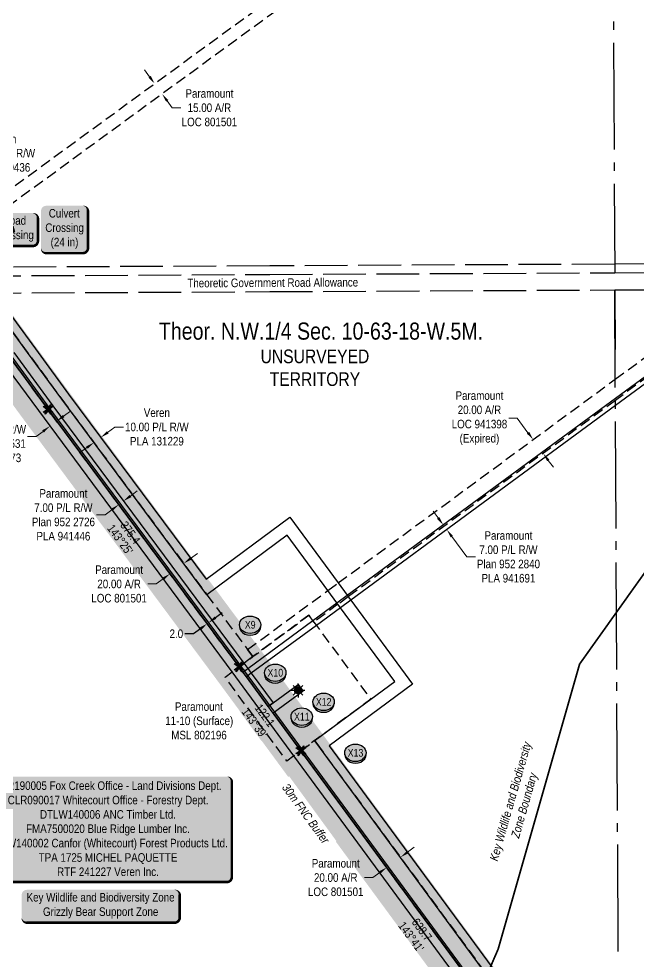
# Model space of a CAD drawing. Extents: x 518691 to 525422, y 6029591 to 6034645.
# Drawn here: x 522972 to 523697, y 6032127 to 6033230 of the extents above; entities that cross this region are included whole.
import ezdxf
from ezdxf.enums import TextEntityAlignment as Align

# ---------------------------------------------------------------- set-up
doc = ezdxf.new("R2010")
doc.units = 0
doc.header["$LTSCALE"] = 5
doc.header["$PDSIZE"] = 0.5
for name, pattern in [('BORDER', [17.5, 5, -2.5, 5, -2.5, 0, -2.5]), ('foc-ACCESSROAD', [3.75, 2.5, -1.25]), ('foc-QUARTERLINE', [33, 25, -3, 2, -3]), ('foc-UNSURVEYED', [12.5, 10, -2.5])]:
    doc.linetypes.add(name, pattern=pattern)
for name, color, linetype in [('AS-WILDLIFE', 131, 'BORDER'), ('AS-WILDLIFE-BLOCK', 131, 'Continuous'), ('C-RW', 13, 'Continuous'), ('C-SYMBOL', 7, 'Continuous'), ('CG-NOTES', 7, 'Continuous'), ('F-AR', 190, 'foc-ACCESSROAD'), ('F-RW', 190, 'Continuous'), ('F-WS', 190, 'foc-ACCESSROAD'), ('F-WS-S', 190, 'Continuous'), ('L-BD', 7, 'Continuous'), ('L-MON', 1, 'Continuous'), ('L-QSEC', 8, 'foc-QUARTERLINE'), ('L-ROAD-T', 7, 'Continuous'), ('L-UNS-T', 3, 'Continuous'), ('L-USEC', 7, 'foc-UNSURVEYED'), ('P-BUFFER-H 30m', 51, 'Continuous'), ('P-CROSSINGS', 250, 'Continuous'), ('P-FNC BUFFER-T', 40, 'Continuous'), ('P-PROPOSED', 10, 'Continuous'), ('P-PROPOSED-H', 21, 'Continuous'), ('P-TXT', 4, 'Continuous')]:
    doc.layers.add(name, color=color, linetype=linetype)
for name, color, linetype, lineweight in [('C-RW-T', 13, 'Continuous', 9), ('F-AR-T', 190, 'Continuous', 9), ('F-RW-T', 190, 'Continuous', 9), ('F-WS-T', 190, 'Continuous', 9)]:
    doc.layers.add(name, color=color, linetype=linetype, lineweight=lineweight)
doc.styles.add('175L', font='ARIALN.TTF', dxfattribs={"height": 20})
doc.styles.add('240', font='ARIALN.TTF', dxfattribs={"height": 30})
doc.styles.add('80', font='ARIALN.TTF', dxfattribs={"height": 10})
doc.styles.add('80CG', font='ARIALN.TTF', dxfattribs={"height": 10})
doc.styles.add('80L', font='ARIALN.TTF', dxfattribs={"height": 10})
doc.styles.add('80LS', font='ARIALNI.TTF', dxfattribs={"height": 10})
doc.styles.add('Crossing', font='ARIALN.TTF', dxfattribs={"height": 10})
doc.dimstyles.new('Compass 5 000', dxfattribs={"dimscale": 5, "dimtxt": 9, "dimasz": 2, "dimexe": 0.2, "dimexo": 0.0625, "dimgap": 0.5, "dimtad": 0, "dimtih": 1, "dimtoh": 1, "dimzin": 0, "dimdsep": 46, "dimtxsty": '80CG', "dimcen": 0.1, "dimse1": 1, "dimse2": 1, "dimclrd": 256, "dimclrt": 256, "dimaunit": 1, "dimadec": 4, "dimazin": 0, "dimtfac": 0.06, "dimtofl": 0, "dimtmove": 0, "dimatfit": 1, "dimfxl": 0.2, "dimtolj": 1, "dimtzin": 0, "dimlwd": -1, "dimarcsym": 0})

# ---------------------------------------------------------------- blocks, each defined once
blk = doc.blocks.new('*D34')
at = {"layer": 'C-RW-T', "transparency": 16777216}
for p, q in [((522876, 6033052.2), (522904.1, 6033072.8)), ((522904.1, 6033072.8), (522914.1, 6033072.8)), ((522843.7, 6033028.6), (522835.7, 6033022.7))]:
    blk.add_line(p, q, dxfattribs=at)
for points in [[(522875, 6033053.6), (522877, 6033050.9), (522868, 6033046.3)], [(522842.7, 6033029.9), (522844.7, 6033027.2), (522851.8, 6033034.5)]]:
    blk.add_solid(points, dxfattribs=at)
at = {"layer": 'Defpoints', "color": 0, "transparency": 16777216}
for p in [(522868, 6033046.3), (522882.5, 6033026.5), (522866.3, 6033014.6)]:
    blk.add_point(p, dxfattribs=at)
at = {"layer": 'C-RW-T', "transparency": 16777216, "insert": (522953.7, 6033072.8), "char_height": 10, "attachment_point": 5, "style": '80CG'}
blk.add_mtext('\\A1;Veren\\P20.00 P/L R/W\\PPLA 230436', dxfattribs=at)
blk = doc.blocks.new('*D42')
at = {"layer": 'Defpoints', "color": 0, "transparency": 16777216}
for p in [(523130.8, 6033154.3), (523096.9, 6033129.5), (523105.7, 6033117.4)]:
    blk.add_point(p, dxfattribs=at)
at = {"layer": 'F-AR-T', "transparency": 16777216}
for p, q in [((523124.9, 6033162.3), (523119, 6033170.4)), ((523145.5, 6033134.1), (523151.4, 6033126)), ((523151.4, 6033126), (523161.4, 6033126))]:
    blk.add_line(p, q, dxfattribs=at)
for points in [[(523126.2, 6033163.3), (523123.5, 6033161.3), (523130.8, 6033154.3)], [(523146.8, 6033135.1), (523144.2, 6033133.1), (523139.6, 6033142.2)]]:
    blk.add_solid(points, dxfattribs=at)
at = {"layer": 'F-AR-T', "transparency": 16777216, "insert": (523194.9, 6033126), "char_height": 10, "attachment_point": 5, "style": '80CG'}
blk.add_mtext('\\A1;Paramount\\P15.00 A/R\\PLOC 801501', dxfattribs=at)
blk = doc.blocks.new('*D63')
at = {"layer": 'C-RW-T', "transparency": 16777216}
for p, q in [((523075.8, 6032746.1), (523084.3, 6032752.4)), ((523084.3, 6032752.4), (523094.3, 6032752.4)), ((523051.6, 6032728.3), (523043.6, 6032722.4))]:
    blk.add_line(p, q, dxfattribs=at)
for points in [[(523074.8, 6032747.5), (523076.8, 6032744.8), (523067.7, 6032740.2)], [(523050.6, 6032729.7), (523052.6, 6032727), (523059.7, 6032734.3)]]:
    blk.add_solid(points, dxfattribs=at)
at = {"layer": 'Defpoints', "color": 0, "transparency": 16777216}
for p in [(523067.7, 6032740.2), (523445.6, 6032209.5), (523453.6, 6032215.4)]:
    blk.add_point(p, dxfattribs=at)
at = {"layer": 'C-RW-T', "transparency": 16777216, "insert": (523133.4, 6032752.4), "char_height": 10, "attachment_point": 5, "style": '80CG'}
blk.add_mtext('\\A1;Veren\\P10.00 P/L R/W\\PPLA 131229', dxfattribs=at)
blk = doc.blocks.new('*D72')
at = {"layer": 'Defpoints', "color": 0, "transparency": 16777216}
for p in [(523045.6, 6032753.3), (523029.5, 6032741.3), (523164.8, 6032592.6)]:
    blk.add_point(p, dxfattribs=at)
at = {"layer": 'F-AR-T', "transparency": 16777216}
for p, q in [((523172.9, 6032598.5), (523180.9, 6032604.5)), ((523140.8, 6032574.7), (523132.7, 6032568.7)), ((523132.7, 6032568.7), (523122.7, 6032568.7))]:
    blk.add_line(p, q, dxfattribs=at)
for points in [[(523171.9, 6032599.9), (523173.9, 6032597.2), (523164.8, 6032592.6)], [(523139.8, 6032576), (523141.7, 6032573.4), (523148.8, 6032580.7)]]:
    blk.add_solid(points, dxfattribs=at)
at = {"layer": 'F-AR-T', "transparency": 16777216, "insert": (523089.2, 6032568.7), "char_height": 10, "attachment_point": 5, "style": '80CG'}
blk.add_mtext('\\A1;Paramount\\P20.00 A/R\\PLOC 801501', dxfattribs=at)
blk = doc.blocks.new('*D73')
at = {"layer": 'Defpoints', "color": 0, "transparency": 16777216}
for p in [(523562.6, 6032729.5), (523573.7, 6032737.6), (523574.4, 6032713.3)]:
    blk.add_point(p, dxfattribs=at)
at = {"layer": 'F-AR-T', "transparency": 16777216}
for p, q in [((523555.2, 6032762.7), (523545.2, 6032762.7)), ((523567.7, 6032745.7), (523555.2, 6032762.7)), ((523591.4, 6032713.4), (523597.4, 6032705.4))]:
    blk.add_line(p, q, dxfattribs=at)
for points in [[(523569.1, 6032746.7), (523566.4, 6032744.7), (523573.7, 6032737.6)], [(523592.8, 6032714.4), (523590.1, 6032712.5), (523585.5, 6032721.5)]]:
    blk.add_solid(points, dxfattribs=at)
at = {"layer": 'F-AR-T', "transparency": 16777216, "insert": (523510.9, 6032762.7), "char_height": 10, "attachment_point": 5, "style": '80CG'}
blk.add_mtext('\\A1;Paramount\\P20.00 A/R \\PLOC 941398\\P(Expired)', dxfattribs=at)
blk = doc.blocks.new('*D79')
at = {"layer": 'Defpoints', "color": 0, "transparency": 16777216}
for p in [(523402.3, 6032236.9), (523424.3, 6032240.8), (523408.1, 6032229)]:
    blk.add_point(p, dxfattribs=at)
at = {"layer": 'F-AR-T', "transparency": 16777216}
for p, q in [((523426.5, 6032254.7), (523434.6, 6032260.6)), ((523394.3, 6032231), (523386.2, 6032225.1)), ((523386.2, 6032225.1), (523376.2, 6032225.1))]:
    blk.add_line(p, q, dxfattribs=at)
for points in [[(523425.5, 6032256), (523427.5, 6032253.4), (523418.5, 6032248.8)], [(523393.3, 6032232.3), (523395.2, 6032229.6), (523402.3, 6032236.9)]]:
    blk.add_solid(points, dxfattribs=at)
at = {"layer": 'F-AR-T', "transparency": 16777216, "insert": (523342.7, 6032225.1), "char_height": 10, "attachment_point": 5, "style": '80CG'}
blk.add_mtext('\\A1;Paramount\\P20.00 A/R\\PLOC 801501', dxfattribs=at)
blk = doc.blocks.new('*D88')
at = {"layer": 'Defpoints', "color": 0, "transparency": 16777216}
for p in [(523008.2, 6032753.3), (523079.9, 6032673.5), (523071.8, 6032667.6)]:
    blk.add_point(p, dxfattribs=at)
at = {"layer": 'F-RW-T', "transparency": 16777216}
for p, q in [((523024.3, 6032765.2), (523032.3, 6032771.1)), ((522992.2, 6032741.3), (522982.2, 6032741.3)), ((523000.2, 6032747.3), (522992.2, 6032741.3))]:
    blk.add_line(p, q, dxfattribs=at)
for points in [[(523023.3, 6032766.5), (523025.3, 6032763.8), (523016.3, 6032759.2)], [(522999.2, 6032748.6), (523001.2, 6032746), (523008.2, 6032753.3)]]:
    blk.add_solid(points, dxfattribs=at)
at = {"layer": 'F-RW-T', "transparency": 16777216, "insert": (522943.1, 6032741.3), "char_height": 10, "attachment_point": 5, "style": '80CG'}
blk.add_mtext('\\A1;Saturn \\P10.00 P/L R/W\\PPlan 882 1531\\PPLA 880073', dxfattribs=at)
blk = doc.blocks.new('*D89')
at = {"layer": 'Defpoints', "color": 0, "transparency": 16777216}
for p in [(523088.8, 6032661.5), (523136.4, 6032597.3), (523142, 6032601.5)]:
    blk.add_point(p, dxfattribs=at)
at = {"layer": 'F-RW-T', "transparency": 16777216}
for p, q in [((523102.4, 6032671.6), (523110.4, 6032677.6)), ((523080.7, 6032655.6), (523072.7, 6032649.6)), ((523072.7, 6032649.6), (523062.7, 6032649.6))]:
    blk.add_line(p, q, dxfattribs=at)
for points in [[(523101.4, 6032673), (523103.4, 6032670.3), (523094.4, 6032665.7)], [(523079.7, 6032656.9), (523081.7, 6032654.2), (523088.8, 6032661.5)]]:
    blk.add_solid(points, dxfattribs=at)
at = {"layer": 'F-RW-T', "transparency": 16777216, "insert": (523024, 6032649.6), "char_height": 10, "attachment_point": 5, "style": '80CG'}
blk.add_mtext('\\A1;Paramount\\P7.00 P/L R/W\\PPlan 952 2726\\PPLA 941446', dxfattribs=at)
blk = doc.blocks.new('*D90')
at = {"layer": 'Defpoints', "color": 0, "transparency": 16777216}
for p in [(523482.4, 6032648.2), (523486.6, 6032642.6), (523472.6, 6032632.3)]:
    blk.add_point(p, dxfattribs=at)
at = {"layer": 'F-RW-T', "transparency": 16777216}
for p, q in [((523462.5, 6032646), (523456.6, 6032654.1)), ((523478.5, 6032624.3), (523496.1, 6032600.4)), ((523496.1, 6032600.4), (523506.1, 6032600.4))]:
    blk.add_line(p, q, dxfattribs=at)
for points in [[(523463.9, 6032647), (523461.2, 6032645), (523468.5, 6032637.9)], [(523479.9, 6032625.2), (523477.2, 6032623.3), (523472.6, 6032632.3)]]:
    blk.add_solid(points, dxfattribs=at)
at = {"layer": 'F-RW-T', "transparency": 16777216, "insert": (523544.8, 6032600.4), "char_height": 10, "attachment_point": 5, "style": '80CG'}
blk.add_mtext('\\A1;Paramount\\P7.00 P/L R/W\\PPlan 952 2840\\PPLA 941691', dxfattribs=at)
blk = doc.blocks.new('*U57')
h = blk.add_hatch(color=255)
edge = h.paths.add_edge_path()
edge.add_line((-139, -62.5), (139, -62.5))
edge.add_arc((139, -56.5), 6, 270, 360)
edge.add_line((145, -56.5), (145, 55))
edge.add_arc((139, 55), 6, 0, 90)
edge.add_line((139, 61), (-139, 61))
edge.add_arc((-139, 55), 6, 90, 180)
edge.add_line((-145, 55), (-145, -56.5))
edge.add_arc((-139, -56.5), 6, 180, 270)
at = {"color": 44, "flags": 128}
blk.add_lwpolyline([(-139, -62.5, 3, 3, 0), (139, -62.5, 3, 3, 0.414214), (145, -56.5, 3, 3, 0), (145, 55, 3, 0, 0.414214), (139, 61, 0, 0, 0), (-139, 61, 0, 0, 0.414214), (-145, 55, 0, 0, 0), (-145, -56.5, 0, 3, 0.414214)], format="xyseb", close=True, dxfattribs=at)
at = {"color": 44, "style": '80'}
blk.add_attdef('ENTER_TEXT_001', (-36, -5), '', height=10, dxfattribs=at)
blk = doc.blocks.new('GAS')
h = blk.add_hatch(color=255)
h.dxf.hatch_style = 1
edge = h.paths.add_edge_path()
edge.add_arc((0, 0), 0.9, 0, 360)
for p, q in [((-0.81, 0), (-1.62, 0)), ((-0.57, 0.57), (-1.14, 1.14)), ((0, 0.81), (0, 1.62)), ((0.57, 0.57), (1.14, 1.14)), ((1.62, 0), (0.81, 0)), ((-0.57, -0.57), (-1.14, -1.14)), ((0, -0.81), (0, -1.62)), ((1.14, -1.14), (0.57, -0.57))]:
    blk.add_line(p, q)
blk.add_circle((0, 0), 0.8)
blk = doc.blocks.new('xing2')
h = blk.add_hatch(color=50)
h.dxf.hatch_style = 1
edge = h.paths.add_edge_path()
edge.add_ellipse((0, 0), major_axis=(-12.5, 0), ratio=0.816297, start_angle=0, end_angle=360)
h = blk.add_hatch(color=250)
h.dxf.hatch_style = 1
edge = h.paths.add_edge_path()
edge.add_ellipse((0, -2), major_axis=(-12.5, 0), ratio=0.816297, start_angle=0, end_angle=180)
edge.add_line((12.5, -2), (12.5, 0))
edge.add_ellipse((0, 0), major_axis=(-12.5, 0), ratio=0.816297, start_angle=0, end_angle=180, ccw=False)
edge.add_line((-12.5, 0), (-12.5, -2))
at = {"color": 250}
blk.add_ellipse((0, 0), major_axis=(-12.5, 0), ratio=0.816297, dxfattribs=at)
blk.add_ellipse((0, -2), major_axis=(-12.5, 0), ratio=0.816297, start_param=0, end_param=3.141593, dxfattribs=at)
at = {"color": 250, "style": 'Crossing'}
blk.add_attdef('CROSSING', text='', height=9, dxfattribs=at).set_placement((0.1, 0), align=Align.MIDDLE_CENTER)
at = {"color": 250, "style": 'Crossing', "flags": 1}
for tag, p in [('OWNER', (0.1, -12.5)), ('DESCRIPTION', (0.1, -25.8)), ('LOCATION', (0.1, -39.3)), ('DWG_REF', (0.1, -52.8))]:
    blk.add_attdef(tag, text='', height=9, dxfattribs=at).set_placement(p, align=Align.MIDDLE_CENTER)
blk = doc.blocks.new('*U95')
h = blk.add_hatch(color=59)
edge = h.paths.add_edge_path()
edge.add_line((-21.5, -20), (21.5, -20))
edge.add_arc((21.5, -14), 6, 270, 360)
edge.add_line((27.5, -14), (27.5, 12.5))
edge.add_arc((21.5, 12.5), 6, 0, 90)
edge.add_line((21.5, 18.5), (-21.5, 18.5))
edge.add_arc((-21.5, 12.5), 6, 90, 180)
edge.add_line((-27.5, 12.5), (-27.5, -14))
edge.add_arc((-21.5, -14), 6, 180, 270)
at = {"color": 1, "flags": 128}
blk.add_lwpolyline([(-21.5, -20, 3, 3, 0), (21.5, -20, 3, 3, 0.414214), (27.5, -14, 3, 3, 0), (27.5, 12.5, 3, 0, 0.414214), (21.5, 18.5, 0, 0, 0), (-21.5, 18.5, 0, 0, 0.414214), (-27.5, 12.5, 0, 0, 0), (-27.5, -14, 0, 3, 0.414214)], format="xyseb", close=True, dxfattribs=at)
blk.add_lwpolyline([(-89.8, -24.8, 0, 7.5, 0), (0, 0, 0, 0, 0)], format="xyseb", dxfattribs=at)
at = {"color": 1, "style": '80'}
blk.add_attdef('ENTER_TEXT_001', (-36, -5), '', height=10, dxfattribs=at)
blk = doc.blocks.new('*U96')
h = blk.add_hatch(color=254)
edge = h.paths.add_edge_path()
edge.add_line((-21.5, -28.5), (21.5, -28.5))
edge.add_arc((21.5, -22.5), 6, 270, 360)
edge.add_line((27.5, -22.5), (27.5, 21))
edge.add_arc((21.5, 21), 6, 0, 90)
edge.add_line((21.5, 27), (-21.5, 27))
edge.add_arc((-21.5, 21), 6, 90, 180)
edge.add_line((-27.5, 21), (-27.5, -22.5))
edge.add_arc((-21.5, -22.5), 6, 180, 270)
at = {"color": 160, "flags": 128}
blk.add_lwpolyline([(-21.5, -28.5, 3, 3, 0), (21.5, -28.5, 3, 3, 0.414214), (27.5, -22.5, 3, 3, 0), (27.5, 21, 3, 0, 0.414214), (21.5, 27, 0, 0, 0), (-21.5, 27, 0, 0, 0.414214), (-27.5, 21, 0, 0, 0), (-27.5, -22.5, 0, 3, 0.414214)], format="xyseb", close=True, dxfattribs=at)
at = {"color": 160, "style": '80'}
blk.add_attdef('ENTER_TEXT_001', (-26.8, -4.9), '', height=10, dxfattribs=at)
blk = doc.blocks.new('TEMP')
h = blk.add_hatch(color=255)
h.dxf.hatch_style = 1
h.paths.add_polyline_path([(0, 0.25), (-0.67, 1.15), (-0.67, 0.67), (-1.15, 0.67), (-0.25, 0), (-1.15, -0.67), (-0.67, -0.67), (-0.67, -1.15), (0, -0.25), (0.67, -1.15), (0.67, -0.67), (1.15, -0.67), (0.25, 0), (1.15, 0.67), (0.67, 0.67), (0.67, 1.15)])
h.paths.add_polyline_path([(0.57, 0.85), (0.57, 0.57), (0.85, 0.57), (0.08, 0), (0.85, -0.57), (0.57, -0.57), (0.57, -0.85), (0, -0.08), (-0.57, -0.85), (-0.57, -0.57), (-0.85, -0.57), (-0.08, 0), (-0.85, 0.57), (-0.57, 0.57), (-0.57, 0.85), (0, 0.08)], flags=16)
h = blk.add_hatch(color=1)
h.dxf.hatch_style = 1
h.paths.add_polyline_path([(0, 0.08), (-0.57, 0.85), (-0.57, 0.57), (-0.85, 0.57), (-0.08, 0), (-0.85, -0.57), (-0.57, -0.57), (-0.57, -0.85), (0, -0.08), (0.57, -0.85), (0.57, -0.57), (0.85, -0.57), (0.08, 0), (0.85, 0.57), (0.57, 0.57), (0.57, 0.85)])
at = {"color": 1}
for p, q in [((-0.08, 0), (0.08, 0)), ((0, 0.08), (0, -0.08))]:
    blk.add_line(p, q, dxfattribs=at)
at = {"color": 255, "flags": 128}
blk.add_lwpolyline([(-0.25, 0), (-1.15, 0.67), (-0.67, 0.67), (-0.67, 1.15), (0, 0.25), (0.67, 1.15), (0.67, 0.67), (1.15, 0.67), (0.25, 0), (1.15, -0.67), (0.67, -0.67), (0.67, -1.15), (0, -0.25), (-0.67, -1.15), (-0.67, -0.67), (-1.15, -0.67)], close=True, dxfattribs=at)
at = {"color": 1, "flags": 128}
blk.add_lwpolyline([(-0.08, 0), (-0.85, 0.57), (-0.57, 0.57), (-0.57, 0.85), (0, 0.08), (0.57, 0.85), (0.57, 0.57), (0.85, 0.57), (0.08, 0), (0.85, -0.57), (0.57, -0.57), (0.57, -0.85), (0, -0.08), (-0.57, -0.85), (-0.57, -0.57), (-0.85, -0.57)], close=True, dxfattribs=at)
blk = doc.blocks.new('*D108')
at = {"layer": 'Defpoints', "color": 0, "transparency": 16777216}
for p in [(523192.3, 6032522.2), (523205, 6032505), (523206.7, 6032506.2)]:
    blk.add_point(p, dxfattribs=at)
at = {"layer": 'P-TXT', "transparency": 16777216}
for p, q in [((523202, 6032529.4), (523210, 6032535.3)), ((523176.2, 6032510.4), (523166.2, 6032510.4)), ((523184.3, 6032516.3), (523176.2, 6032510.4))]:
    blk.add_line(p, q, dxfattribs=at)
for points in [[(523201, 6032530.7), (523203, 6032528), (523193.9, 6032523.4)], [(523183.3, 6032517.6), (523185.3, 6032515), (523192.3, 6032522.2)]]:
    blk.add_solid(points, dxfattribs=at)
at = {"layer": 'P-TXT', "transparency": 16777216, "insert": (523156.2, 6032510.4), "char_height": 10, "attachment_point": 5, "style": '80CG'}
blk.add_mtext('\\A1;2.0', dxfattribs=at)
blk = doc.blocks.new('*U123')
h = blk.add_hatch(color=255)
edge = h.paths.add_edge_path()
edge.add_line((-86.5, -20), (86.5, -20))
edge.add_arc((86.5, -14), 6, 270, 360)
edge.add_line((92.5, -14), (92.5, 12.5))
edge.add_arc((86.5, 12.5), 6, 0, 90)
edge.add_line((86.5, 18.5), (-86.5, 18.5))
edge.add_arc((-86.5, 12.5), 6, 90, 180)
edge.add_line((-92.5, 12.5), (-92.5, -14))
edge.add_arc((-86.5, -14), 6, 180, 270)
at = {"color": 131, "flags": 128}
blk.add_lwpolyline([(-86.5, -20, 3, 3, 0), (86.5, -20, 3, 3, 0.414214), (92.5, -14, 3, 3, 0), (92.5, 12.5, 3, 0, 0.414214), (86.5, 18.5, 0, 0, 0), (-86.5, 18.5, 0, 0, 0.414214), (-92.5, 12.5, 0, 0, 0), (-92.5, -14, 0, 3, 0.414214)], format="xyseb", close=True, dxfattribs=at)
at = {"color": 131, "style": '80'}
blk.add_attdef('ENTER_TEXT_001', (-36, -5), '', height=10, dxfattribs=at)

msp = doc.modelspace()

# ---------------------------------------------------------------- hatches: boundary and pattern name
at = {"layer": 'P-BUFFER-H 30m'}
h = msp.add_hatch(color=256, dxfattribs=at)
h.dxf.hatch_style = 1
edge = h.paths.add_edge_path()
edge.add_line((522844.747, 6032942.539), (522843.567, 6032944.15))
edge.add_line((522843.567, 6032944.15), (522353.986, 6033612.885))
edge.add_line((522353.986, 6033612.885), (522281.043, 6033712.516))
edge.add_arc((522305.237, 6033730.229), 29.984, 216.106155, 216.209042, ccw=False)
edge.add_line((522281.011, 6033712.56), (522006.108, 6034089.462))
edge.add_line((522006.108, 6034089.462), (521945.102, 6034102.892))
edge.add_arc((521951.549, 6034132.176), 29.984, 217.588402, 257.584128, ccw=False)
edge.add_line((521927.789, 6034113.885), (521926.783, 6034115.192))
edge.add_line((521926.783, 6034115.192), (521355.316, 6033701.106))
edge.add_line((521355.316, 6033701.106), (521282.978, 6033648.693))
edge.add_line((521282.978, 6033648.693), (521220.863, 6033603.423))
edge.add_arc((521203.202, 6033627.655), 29.984, 180.271517, 306.08468, ccw=False)
edge.add_line((521173.218, 6033627.513), (521173.206, 6033629.979))
edge.add_arc((521203.191, 6033630.121), 29.984, 126.08468, 180.271517, ccw=False)
edge.add_line((521185.53, 6033654.353), (521246.516, 6033698.799))
edge.add_arc((521264.176, 6033674.568), 29.984, 125.92532, 126.08468, ccw=False)
edge.add_line((521246.583, 6033698.849), (521318.957, 6033751.287))
edge.add_line((521318.957, 6033751.287), (521915.582, 6034183.603))
edge.add_arc((521933.176, 6034159.322), 29.984, 37.588402, 125.927139, ccw=False)
edge.add_line((521956.936, 6034177.612), (521969.794, 6034160.909))
edge.add_line((521969.794, 6034160.909), (522031.259, 6034147.377))
edge.add_arc((522024.812, 6034118.094), 29.984, 36.106155, 77.584128, ccw=False)
edge.add_line((522049.038, 6034135.764), (522331.061, 6033749.1))
edge.add_line((522331.061, 6033749.1), (522403.987, 6033649.492))
edge.add_line((522403.987, 6033649.492), (522894.864, 6032978.987))
edge.add_line((522894.864, 6032978.987), (523031.754, 6032792.003))
edge.add_line((523031.754, 6032792.003), (523255.287, 6032490.823))
edge.add_arc((523231.209, 6032472.953), 29.984, 36.347782, 36.582397, ccw=False)
edge.add_line((523255.36, 6032490.724), (523327.669, 6032392.459))
edge.add_line((523327.669, 6032392.459), (523698.84, 6031887.466))
edge.add_line((523698.84, 6031887.466), (523760.357, 6031872.476))
edge.add_arc((523753.259, 6031843.344), 29.984, 38.307171, 76.305951, ccw=False)
edge.add_line((523776.788, 6031861.931), (524348.048, 6031138.776))
edge.add_arc((524324.519, 6031120.189), 29.984, 37.74167, 38.307171, ccw=False)
edge.add_line((524348.23, 6031138.543), (524369.315, 6031111.303))
edge.add_line((524369.315, 6031111.303), (524415.298, 6031062.576))
edge.add_arc((524393.49, 6031041.996), 29.984, 38.556384, 43.339832, ccw=False)
edge.add_line((524416.938, 6031060.685), (525097.242, 6030207.151))
edge.add_arc((525073.794, 6030188.462), 29.984, 29.646613, 38.556384, ccw=False)
edge.add_line((525099.853, 6030203.294), (525136.421, 6030139.045))
edge.add_arc((525110.362, 6030124.214), 29.984, -51.087541, 29.646613, ccw=False)
edge.add_line((525129.196, 6030100.882), (525076.58, 6030058.408))
edge.add_arc((525057.746, 6030081.739), 29.984, 218.912459, 308.912459, ccw=False)
edge.add_line((525034.415, 6030062.905), (525033.159, 6030064.461))
edge.add_arc((525056.491, 6030083.295), 29.984, 128.912459, 218.912459, ccw=False)
edge.add_line((525037.656, 6030106.626), (525069.116, 6030132.022))
edge.add_line((525069.116, 6030132.022), (525047.23, 6030170.476))
edge.add_line((525047.23, 6030170.476), (524369.312, 6031021.017))
edge.add_line((524369.312, 6031021.017), (524323.173, 6031069.91))
edge.add_arc((524344.981, 6031090.489), 29.984, 217.74167, 223.339832, ccw=False)
edge.add_line((524321.269, 6031072.136), (524299.324, 6031100.487))
edge.add_line((524299.324, 6031100.487), (523734.988, 6031814.877))
edge.add_line((523734.988, 6031814.877), (523672.863, 6031830.014))
edge.add_arc((523679.961, 6031859.146), 29.984, 216.315971, 256.305951, ccw=False)
edge.add_line((523655.801, 6031841.388), (523277.748, 6032355.745))
edge.add_line((523277.748, 6032355.745), (523205.486, 6032453.946))
edge.add_line((523205.486, 6032453.946), (522981.931, 6032755.156))
edge.add_arc((523006.009, 6032773.026), 29.984, 216.207959, 216.5824, ccw=False)
edge.add_line((522981.815, 6032755.313), (522844.747, 6032942.539))
at = {"layer": 'P-PROPOSED-H'}
h = msp.add_hatch(color=256, dxfattribs=at)
h.dxf.hatch_style = 1
h.paths.add_polyline_path([(522868.939, 6032960.253), (522867.758, 6032961.866), (522378.18, 6033630.598), (522305.237, 6033730.229), (522023.643, 6034116.304), (521951.549, 6034132.176), (521932.776, 6034156.563), (521337.723, 6033725.386), (521265.352, 6033672.95), (521203.202, 6033627.655), (521203.191, 6033630.121), (521264.176, 6033674.568), (521336.549, 6033727.006), (521933.176, 6034159.322), (521952.69, 6034133.972), (522024.812, 6034118.094), (522306.852, 6033731.409), (522379.794, 6033631.779), (522870.67, 6032961.274), (523007.618, 6032774.212), (523231.209, 6032472.953), (523303.518, 6032374.688), (523681.141, 6031860.916), (523753.259, 6031843.344), (524324.519, 6031120.189), (524346.501, 6031091.79), (524393.49, 6031041.996), (525073.794, 6030188.462), (525110.362, 6030124.214), (525057.746, 6030081.739), (525056.491, 6030083.295), (525107.784, 6030124.702), (525072.134, 6030187.338), (524391.979, 6031040.685), (524344.981, 6031090.489), (524322.945, 6031118.958), (523752.117, 6031841.565), (523679.961, 6031859.146), (523301.908, 6032373.503), (523229.6, 6032471.767), (523006.009, 6032773.026)])

# ---------------------------------------------------------------- linework, layer by layer
at = {"layer": 'AS-WILDLIFE', "const_width": 2, "flags": 128}
msp.add_lwpolyline([(523770.504, 6032674.875), (523628.095, 6032475.003), (523532.845, 6032141.627), (523458.762, 6031969.648), (523384.678, 6031797.669), (523268.261, 6031564.835), (523265.431, 6031202.504)], dxfattribs=at)
at = {"layer": 'C-RW'}
for points in [[(522041.192, 6034143.167), (522329.459, 6033747.946), (522342.289, 6033730.414), (522841.132, 6033049.035), (522871.503, 6033007.552), (522891.878, 6032979.72), (522900.74, 6032967.615), (522921.514, 6032939.238), (522943.514, 6032909.187), (522994.456, 6032839.604), (523030.164, 6032790.831), (523190.963, 6032574.175), (523288.967, 6032646.915), (523345.554, 6032569.93), (523356.216, 6032555.425), (523357.401, 6032553.813), (523360.36, 6032549.788), (523432.681, 6032451.404), (523334.938, 6032379.24), (523534.399, 6032107.998)], [(523522.029, 6032107.935), (523320.583, 6032381.879), (523318.002, 6032385.387), (523318.777, 6032385.958), (523383.742, 6032433.922), (523411.724, 6032454.581), (523348.27, 6032540.902), (523345.312, 6032544.927), (523344.127, 6032546.539), (523333.465, 6032561.043), (523285.804, 6032625.883), (523191.873, 6032556.165), (523022.112, 6032784.896), (522982.105, 6032839.542), (522931.162, 6032909.125)]]:
    msp.add_lwpolyline(points, dxfattribs=at)
at = {"layer": 'F-AR'}
for points in [[(522594.234, 6034635.846), (522455.234, 6034535.125), (522027.812, 6034225.425), (521961.137, 6034177.113), (521957.117, 6034174.2), (521948.983, 6034168.305), (521955.081, 6034160.383), (521962.961, 6034150.147), (522028.252, 6034135.773), (522035.342, 6034134.213), (522321.384, 6033742.045), (522329.938, 6033730.352), (522822.423, 6033057.653), (522840.146, 6033033.449), (522841.219, 6033031.984), (522849.007, 6033021.346), (522857.868, 6033009.243), (522871.59, 6032990.501), (522883.801, 6032973.82), (522891.878, 6032979.72), (523665.931, 6033545.254), (523765.549, 6033618.034)], [(523666.027, 6033526.855), (522900.74, 6032967.615), (522892.664, 6032961.714), (522909.162, 6032939.176), (522931.162, 6032909.125), (523022.112, 6032784.896), (523191.872, 6032556.164), (523239.509, 6032491.984), (523245.694, 6032483.649), (523235.228, 6032475.922), (523229.6, 6032471.767), (523006.009, 6032773.026), (522906.46, 6032909.004), (522884.459, 6032939.055), (522882.632, 6032941.555), (522879.825, 6032945.387), (522876.727, 6032949.616), (522875.69, 6032951.033), (522871.763, 6032956.397), (522867.869, 6032961.715), (522841.725, 6032997.425), (522841.392, 6032997.88), (522832.863, 6033009.527), (522378.18, 6033630.598)], [(523769.548, 6032856.781), (523669.937, 6032783.556), (523357.402, 6032553.813), (523345.312, 6032544.927), (523317.099, 6032524.19), (523315.91, 6032525.799), (523311.28, 6032532.07), (523245.694, 6032483.649), (523239.509, 6032491.985), (523333.465, 6032561.043), (523345.554, 6032569.931), (523669.806, 6032808.292), (523769.417, 6032881.515)], [(523497.19, 6032107.809), (523301.908, 6032373.503), (523318.002, 6032385.387), (523320.585, 6032381.883), (523522.033, 6032107.935)]]:
    msp.add_lwpolyline(points, dxfattribs=at)
at = {"layer": 'F-RW'}
for points in [[(523484.832, 6032107.746), (523293.866, 6032367.565), (523230.282, 6032454.078), (523221.56, 6032465.829), (522945.06, 6032839.356), (522894.116, 6032908.942), (522872.299, 6032938.995), (522871.847, 6032939.701), (522868.599, 6032943.861), (522867.528, 6032945.259), (522859.71, 6032955.939), (522841.478, 6032980.841), (522833.661, 6032991.521), (522824.8, 6033003.624), (522782.895, 6033060.863), (522370.357, 6033624.361), (522361.481, 6033636.486), (522358.53, 6033640.517), (522355.573, 6033644.556), (522294.353, 6033728.179), (522292.898, 6033730.168), (522028.463, 6034092.735)], [(522378.18, 6033630.598), (522832.863, 6033009.527), (522841.392, 6032997.877), (522841.724, 6032997.424), (522867.869, 6032961.715), (522871.763, 6032956.398), (522875.69, 6032951.033), (522876.727, 6032949.616), (522879.825, 6032945.387), (522882.633, 6032941.558), (522884.46, 6032939.054), (522906.46, 6032909.003), (522957.403, 6032839.418), (523006.009, 6032773.026), (523229.6, 6032471.767), (523234.12, 6032465.677), (523238.29, 6032460.058), (523263.687, 6032425.505), (523269.325, 6032429.648), (523298.576, 6032451.141), (523304.494, 6032443.089), (523269.606, 6032417.451), (523301.908, 6032373.503), (523497.19, 6032107.809)], [(523769.58, 6032850.606), (523669.969, 6032777.382), (523360.36, 6032549.788), (523348.27, 6032540.902), (523320.066, 6032520.171), (523243.926, 6032464.202), (523238.29, 6032460.058), (523234.12, 6032465.677), (523239.756, 6032469.819), (523315.91, 6032525.799), (523344.127, 6032546.539), (523356.217, 6032555.426), (523669.923, 6032786.032), (523769.535, 6032859.255)], [(522966.039, 6032839.461), (523011.59, 6032777.24), (523235.228, 6032475.922), (523239.756, 6032469.819), (523243.926, 6032464.202), (523269.325, 6032429.648), (523263.687, 6032425.505), (523238.29, 6032460.058), (523234.12, 6032465.677), (523229.6, 6032471.767), (523006.009, 6032773.026), (522957.403, 6032839.418)]]:
    msp.add_lwpolyline(points, dxfattribs=at)
at = {"layer": 'F-WS', "flags": 128}
msp.add_lwpolyline([(523293.866, 6032367.565), (523285.594, 6032361.459), (523213.131, 6032459.608), (523221.56, 6032465.829), (523229.6, 6032471.767), (523235.228, 6032475.922), (523245.694, 6032483.649), (523311.28, 6032532.07), (523315.91, 6032525.799), (523317.099, 6032524.19), (523320.066, 6032520.171), (523383.742, 6032433.922), (523318.777, 6032385.958), (523318.002, 6032385.387), (523301.908, 6032373.503), (523293.866, 6032367.565)], close=True, dxfattribs=at)
at = {"layer": 'L-QSEC'}
for p, q in [((523665.132, 6033697.075), (523669.155, 6032932.954)), ((523665.132, 6033697.073), (523669.15, 6032932.954)), ((523669.256, 6032912.837), (523669.624, 6032842.994)), ((523673.327, 6032138.706), (523669.256, 6032912.837))]:
    msp.add_line(p, q, dxfattribs=at)
at = {"layer": 'L-USEC'}
for p, q in [((523265.442, 6032940.969), (522871.851, 6032938.992)), ((523669.097, 6032942.996), (523265.442, 6032940.969)), ((523769.091, 6032943.498), (523669.097, 6032942.996)), ((522861.859, 6032928.899), (523265.497, 6032930.927)), ((523265.497, 6032930.927), (523669.155, 6032932.954)), ((523669.155, 6032932.954), (523769.144, 6032933.456)), ((522861.962, 6032908.783), (523265.599, 6032910.81)), ((523265.599, 6032910.81), (523669.256, 6032912.837)), ((523669.256, 6032912.837), (523769.25, 6032913.339))]:
    msp.add_line(p, q, dxfattribs=at)

# ---------------------------------------------------------------- block references
ref = msp.add_blockref('*U96', (523025.306, 6032984.319), dxfattribs=dict(xscale=0.9994769999999975, yscale=0.9994769999999975, zscale=0.9994769999999975))
ref.add_attrib('ENTER_TEXT_001', 'Culvert', (523006.936, 6032997.534), dxfattribs={"color": 160, "height": 9.9948, "style": '80'})
ref.add_attrib('ENTER_TEXT_002', 'Crossing', (523002.842, 6032980.698), dxfattribs={"color": 160, "height": 9.9948, "style": '80'})
ref.add_attrib('ENTER_TEXT_003', '(24 in)', (523009.084, 6032963.87), dxfattribs={"color": 160, "height": 9.9948, "style": '80'})
ref = msp.add_blockref('*U57', (523076.131, 6032282.327))
ref.add_attrib('ENTER_TEXT_001', 'CLR190005 Fox Creek Office - Land Divisions Dept.', (522943.586, 6032327.716), dxfattribs={"color": 44, "height": 10, "style": '80'})
ref.add_attrib('ENTER_TEXT_002', 'CLR090017 Whitecourt Office - Forestry Dept.', (522958.873, 6032310.872), dxfattribs={"color": 44, "height": 10, "style": '80'})
ref.add_attrib('ENTER_TEXT_003', 'DTLW140006 ANC Timber Ltd.', (522996.612, 6032294.028), dxfattribs={"color": 44, "height": 10, "style": '80'})
ref.add_attrib('ENTER_TEXT_004', 'FMA7500020 Blue Ridge Lumber Inc.', (522980.299, 6032277.32), dxfattribs={"color": 44, "height": 10, "style": '80'})
ref.add_attrib('ENTER_TEXT_005', 'CTLW140002 Canfor (Whitecourt) Forest Products Ltd.', (522936.271, 6032260.476), dxfattribs={"color": 44, "height": 10, "style": '80'})
ref.add_attrib('ENTER_TEXT_006', 'TPA 1725 MICHEL PAQUETTE', (522995.128, 6032243.632), dxfattribs={"color": 44, "height": 10, "style": '80'})
ref.add_attrib('ENTER_TEXT_007', 'RTF 241227 Veren Inc.', (523016.639, 6032226.924), dxfattribs={"color": 44, "height": 10, "style": '80'})
at = {"layer": 'AS-WILDLIFE-BLOCK'}
ref = msp.add_blockref('*U123', (523067.681, 6032192.289), dxfattribs=at)
ref.add_attrib('ENTER_TEXT_001', 'Key Wildlife and Biodiversity Zone', (522980.907, 6032197.096), dxfattribs={"layer": '0', "color": 131, "height": 10, "style": '80'})
ref.add_attrib('ENTER_TEXT_002', 'Grizzly Bear Support Zone', (523000.116, 6032180.252), dxfattribs={"layer": '0', "color": 131, "height": 10, "style": '80'})
at = {"layer": 'CG-NOTES'}
ref = msp.add_blockref('*U95', (522966.723, 6032984.186), dxfattribs=dict(at, xscale=0.9994769999999975, yscale=0.9994769999999975, zscale=0.9994769999999975))
ref.add_attrib('ENTER_TEXT_001', 'Road', (522953.019, 6032989.075), dxfattribs={"layer": '0', "color": 1, "height": 9.9948, "style": '80'})
ref.add_attrib('ENTER_TEXT_002', 'Crossing', (522944.259, 6032972.24), dxfattribs={"layer": '0', "color": 1, "height": 9.9948, "style": '80'})
at = {"layer": 'F-WS-S', "xscale": 5.000000000000016, "yscale": 5.000000000000016, "zscale": 5.000000000000016}
msp.add_blockref('GAS', (523298.581, 6032444.135), dxfattribs=at)
at = {"layer": 'L-MON', "color": 2, "xscale": 4.997415, "yscale": 4.997415, "zscale": 4.997415}
msp.add_blockref('TEMP', (523006.009, 6032773.026), dxfattribs=at)
at = {"layer": 'L-MON', "xscale": 4.997399999999995, "yscale": 4.997399999999995, "zscale": 4.997399999999995}
for p in [(523229.615, 6032471.778), (523301.908, 6032373.503)]:
    msp.add_blockref('TEMP', p, dxfattribs=at)
at = {"layer": 'P-CROSSINGS', "color": 5, "xscale": 0.9994743700000347, "yscale": 0.9994743700000347, "zscale": 0.9994743700000347}
for p, values in [((523242.531, 6032520.991), {'CROSSING': 'X9'}), ((523271.915, 6032464.865), {'CROSSING': 'X10'}), ((523328.514, 6032430.747), {'CROSSING': 'X12'}), ((523302.96, 6032413.442), {'CROSSING': 'X11'}), ((523365.753, 6032371.149), {'CROSSING': 'X13'})]:
    msp.add_blockref('xing2', p, dxfattribs=at).add_auto_attribs(values)

# ---------------------------------------------------------------- texts
at = {"layer": 'AS-WILDLIFE', "insert": (523556.571, 6032311.496), "char_height": 10, "attachment_point": 5, "rotation": 74.054609, "style": '240'}
msp.add_mtext_dynamic_manual_height_columns('{\\fArial Narrow|b0|i1|c0|p34;Key Wildlife and Biodiversity Zone Boundary}', width=144.70437, gutter_width=45, heights=[0], dxfattribs=at)
at = {"layer": 'C-SYMBOL', "color": 3, "style": '175L'}
msp.add_text('Theor. N.W.1/4 Sec. 10-63-18-W.5M.', height=20, dxfattribs=at).set_placement((523325.455, 6032848.639), align=Align.BOTTOM_CENTER)
at = {"layer": 'F-WS-T', "insert": (523142.527, 6032430.259), "char_height": 10, "attachment_point": 1, "style": '80L'}
msp.add_mtext_dynamic_manual_height_columns('\\pi11.953;Paramount\\P\\pi0.66392;11-10 (Surface)\\P\\pi7.7137;MSL 802196', width=78.99495, gutter_width=50, heights=[0], dxfattribs=at)
at = {"layer": 'L-BD', "style": '80L'}
for s, rotation, p in [("143°25'", 306.4404, (523090.448, 6032620.737)), ("143°41'", 306.316, (523430.959, 6032155.738))]:
    msp.add_text(s, height=9.9948, rotation=rotation, dxfattribs=at).set_placement(p, align=Align.MIDDLE)
at = {"layer": 'L-BD', "char_height": 9.9948, "attachment_point": 2, "style": '80L', "bg_fill": 1, "box_fill_scale": 1.15, "bg_fill_color": 51, "bg_fill_transparency": 0}
for s, insert, width, rotation in [('375.4', (523106.46, 6032631.797), 25.23124, 306.4404), ('638.7', (523447.524, 6032167.246), 25.19429, 306.316)]:
    msp.add_mtext(s, dxfattribs=dict(at, insert=insert, width=width, rotation=rotation))
at = {"layer": 'L-BD', "insert": (523263.858, 6032417.883), "char_height": 9.9948, "width": 40.45716, "attachment_point": 2, "rotation": 306.3389, "line_spacing_factor": 0.9, "style": '80L', "bg_fill": 1, "box_fill_scale": 1.1, "bg_fill_color": 51, "bg_fill_transparency": 0}
msp.add_mtext("122.1 143°39'", dxfattribs=at)
at = {"layer": 'L-ROAD-T', "style": '80L'}
msp.add_text('Theoretic Government Road Allowance', height=10, rotation=0.287731, dxfattribs=at).set_placement((523268.987, 6032921.312), align=Align.MIDDLE_CENTER)
at = {"layer": 'L-UNS-T', "color": 3, "insert": (523318.367, 6032821.629), "char_height": 16, "attachment_point": 5, "style": '80L'}
msp.add_mtext_dynamic_manual_height_columns('UNSURVEYED TERRITORY', width=126.41375, gutter_width=47.5, heights=[0], dxfattribs=at)

# ---------------------------------------------------------------- dimensions: what is measured, and where the dimension line sits
at = {"layer": 'C-RW-T'}
dim = msp.add_linear_dim(base=(522867.96, 6033046.317), p1=(522866.318, 6033014.633), p2=(522882.487, 6033026.464), angle=36.194921, text='Veren\\P20.00 P/L R/W\\PPLA 230436', dimstyle='Compass 5 000', dxfattribs=at)
dim.commit()
dim.dimension.update_dxf_attribs({"geometry": '*D34', "text_midpoint": (522953.673, 6033072.787), "dimtype": 161})
at = {"layer": 'F-AR-T'}
for base, p1, p2, angle, text, picture, middle in [((523130.763, 6033154.253), (523105.727, 6033117.411), (523096.891, 6033129.506), 126.152382, 'Paramount\\P15.00 A/R\\PLOC 801501', '*D42', (523194.911, 6033126.009)), ((523573.662, 6032737.615), (523574.418, 6032713.341), (523562.569, 6032729.46), 126.31994, 'Paramount\\P20.00 A/R \\PLOC 941398\\P(Expired)', '*D73', (523510.909, 6032762.697)), ((523164.844, 6032592.583), (523029.525, 6032741.341), (523045.589, 6032753.263), 36.582396, 'Paramount\\P20.00 A/R\\PLOC 801501', '*D72', (523089.207, 6032568.741))]:
    dim = msp.add_linear_dim(base=base, p1=p1, p2=p2, angle=angle, text=text, dimstyle='Compass 5 000', dxfattribs=at)
    dim.commit()
    dim.dimension.update_dxf_attribs({"geometry": picture, "text_midpoint": middle, "dimtype": 161})
at = {"layer": 'F-RW-T'}
for base, p1, p2, angle, text, picture, middle in [((523008.239, 6032753.251), (523079.852, 6032673.531), (523071.827, 6032667.575), 216.582379, 'Saturn \\P10.00 P/L R/W\\PPlan 882 1531\\PPLA 880073', '*D88', (522943.093, 6032741.331)), ((523088.768, 6032661.519), (523142.04, 6032601.478), (523136.424, 6032597.31), 216.5824, 'Paramount\\P7.00 P/L R/W\\PPlan 952 2726\\PPLA 941446', '*D89', (523023.973, 6032649.6)), ((523472.617, 6032632.308), (523482.434, 6032648.21), (523486.579, 6032642.571), 306.319739, 'Paramount\\P7.00 P/L R/W\\PPlan 952 2840\\PPLA 941691', '*D90', (523544.829, 6032600.357))]:
    dim = msp.add_linear_dim(base=base, p1=p1, p2=p2, angle=angle, text=text, dimstyle='Compass 5 000', dxfattribs=at)
    dim.commit()
    dim.dimension.update_dxf_attribs({"geometry": picture, "text_midpoint": middle, "dimtype": 161})
at = {"layer": 'P-TXT', "color": 6}
dim = msp.add_aligned_dim(p1=(523206.651, 6032506.215), p2=(523205.042, 6032505.028), distance=-21.387, text='2.0', dimstyle='Compass 5 000', dxfattribs=at)
dim.commit()
dim.dimension.update_dxf_attribs({"geometry": '*D108', "text_midpoint": (523156.229, 6032510.354)})

# ---------------------------------------------------------------- next in the draw order: texts
at = {"layer": 'P-FNC BUFFER-T', "insert": (523287.134, 6032336.633), "char_height": 9.99474, "attachment_point": 1, "rotation": 306.106155, "style": '80LS', "bg_fill": 2}
msp.add_mtext_dynamic_manual_height_columns('\\pi0.38526;30m FNC Buffer', width=83.85098, gutter_width=49.947, heights=[0], dxfattribs=at)

# ---------------------------------------------------------------- next in the draw order: linework, layer by layer
at = {"layer": 'P-PROPOSED'}
for points in [[(523679.961, 6031859.146), (523301.908, 6032373.503), (523229.6, 6032471.767), (523006.009, 6032773.026), (522868.939, 6032960.253), (522868.939, 6032960.253), (522867.758, 6032961.866), (522378.18, 6033630.598), (522305.237, 6033730.229), (522023.643, 6034116.304)], [(522024.812, 6034118.094), (522306.852, 6033731.409), (522379.794, 6033631.779), (522870.67, 6032961.274), (523007.618, 6032774.212), (523231.209, 6032472.953), (523303.518, 6032374.688), (523681.141, 6031860.916)]]:
    msp.add_lwpolyline(points, dxfattribs=at)

# ---------------------------------------------------------------- next in the draw order: dimensions: what is measured, and where the dimension line sits
at = {"layer": 'C-RW-T'}
dim = msp.add_linear_dim(base=(523067.743, 6032740.195), p1=(523445.568, 6032209.516), p2=(523453.626, 6032215.441), angle=36.329276, text='Veren\\P10.00 P/L R/W\\PPLA 131229', dimstyle='Compass 5 000', dxfattribs=at)
dim.commit()
dim.dimension.update_dxf_attribs({"geometry": '*D63', "text_midpoint": (523133.38, 6032752.365), "dimtype": 161})
at = {"layer": 'F-AR-T'}
dim = msp.add_aligned_dim(p1=(523424.303, 6032240.831), p2=(523408.148, 6032228.957), distance=-9.86, text='Paramount\\P20.00 A/R\\PLOC 801501', dimstyle='Compass 5 000', dxfattribs=at)
dim.commit()
dim.dimension.update_dxf_attribs({"geometry": '*D79', "text_midpoint": (523342.68, 6032225.057)})

doc.saveas('drawing.dxf')
